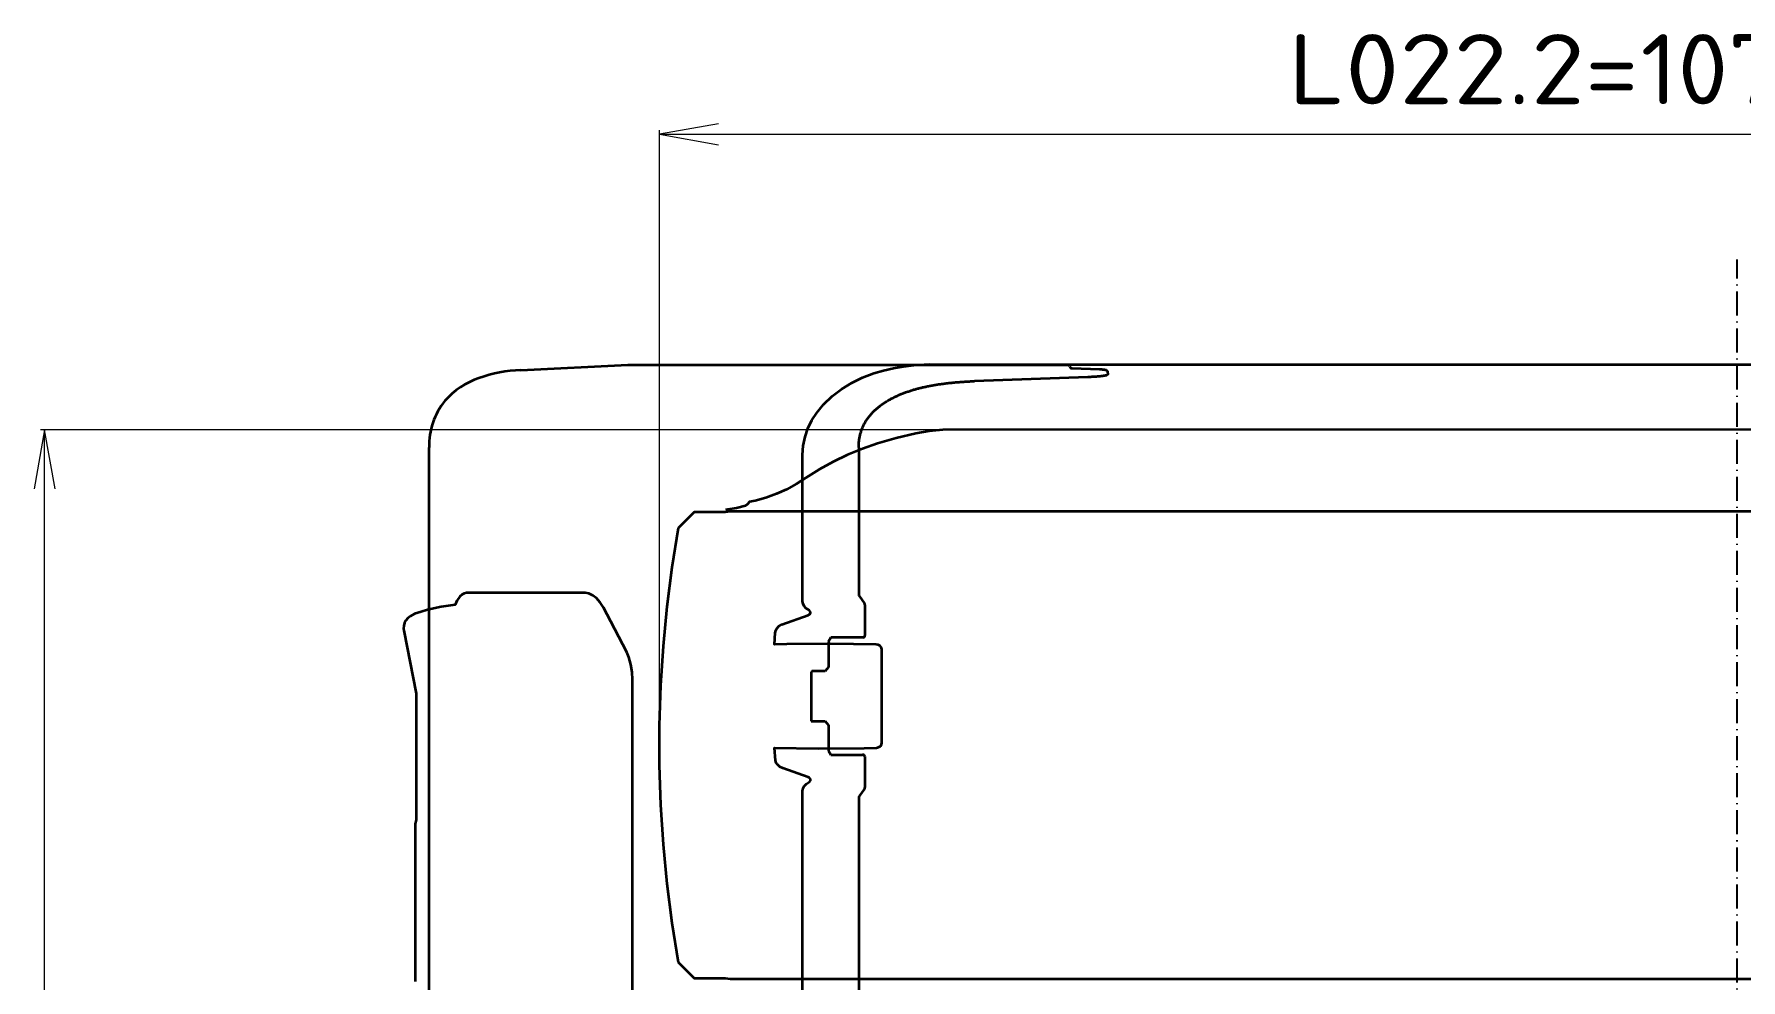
# Model space of a CAD drawing. Header units: millimetres. Extents: x 120 to 10915, y 515 to 8014.
# Drawn here: x 6050 to 6902, y 3138 to 3610 of the extents above; entities that cross this region are included whole.
import ezdxf
from ezdxf.enums import TextEntityAlignment as Align

# ---------------------------------------------------------------- set-up
doc = ezdxf.new("R2010")
doc.units = ezdxf.units.MM
doc.linetypes.add('DASHDOT', pattern=[18.5, 12, -3, 0.5, -3])
doc.layers.get('0').update_dxf_attribs({"lineweight": 13})
doc.layers.add('201_Dimensions', color=7, linetype='Continuous', lineweight=13)
doc.layers.add('205_Chassis_top_view', color=7, linetype='Continuous', lineweight=13)
doc.styles.get("Standard").update_dxf_attribs({"font": 'isocp.shx'})

# ---------------------------------------------------------------- blocks, each defined once
blk = doc.blocks.new('2881633_1')
at = {"layer": '205_Chassis_top_view', "color": 2, "linetype": 'DASHDOT', "lineweight": 25}
blk.add_line((6900, -1327.495517), (6900, 1327.495517), dxfattribs=at)
at = {"layer": '205_Chassis_top_view', "color": 3, "lineweight": 35}
for points in [[(7293.070801, 1242.580811), (6503.455566, 1242.409302), (6496.687012, 1241.737671), (6489.976562, 1240.623291), (6480.254883, 1238.342285), (6470.800781, 1235.612427), (6463.294922, 1232.966553), (6455.940918, 1229.923096), (6448.760254, 1226.490723), (6441.772949, 1222.679443), (6435, 1218.5), (6430.342773, 1215.423462), (6425.456055, 1212.72644), (6420.370117, 1210.426147), (6415.118164, 1208.537109), (6409.732422, 1207.071289), (6407, 1206.5), (6406.022949, 1205.293579), (6405, 1204.5), (6400.504883, 1203.34375), (6395.92334, 1202.598999), (6395, 1202.5)], [(7402.455078, 968.186035), (6397.544922, 968.186035), (6395, 968.5), (6379.5, 968.5), (6371.5, 976.5), (6368.364746, 996.077698), (6365.853027, 1015.744995), (6363.966797, 1035.482178), (6362.708496, 1055.269287), (6362.078613, 1075.086426), (6362.078613, 1094.913574), (6362.708496, 1114.730713), (6363.966797, 1134.517822), (6365.853027, 1154.255005), (6368.364746, 1173.922363), (6371.5, 1193.5), (6379.5, 1201.5), (6395, 1201.5), (6397.544922, 1201.813965), (6931, 1201.813965)]]:
    blk.add_lwpolyline(points, dxfattribs=at)
at = {"layer": '205_Chassis_top_view', "color": 1, "lineweight": 5}
for p in [(6900, 1242.5), (6362, 1085)]:
    blk.add_point(p, dxfattribs=at)
blk = doc.blocks.new('2774929')
at = {"layer": '205_Chassis_top_view', "color": 3, "lineweight": 35}
for p, q in [((6292.85, 1272.17), (6346.17, 1274.96)), ((6346.17, 1274.96), (6565.81, 1274.91)), ((6568.01, 1273.22), (6581.67, 1272.72)), ((6575.93, 1268.75), (6519.23, 1266.75)), ((6247.03, 655.18), (6247.05, 1233.71)), ((6461.48, 1233.69), (6461.47, 1160.29)), ((6461.69, 1159.5), (6464.4, 1155.71)), ((6464.59, 1155.06), (6464.6, 1139.76)), ((6447.57, 1138.76), (6446.44, 1136.76)), ((6446.44, 1136.76), (6446.44, 1124)), ((6463.62, 1138.78), (6447.57, 1138.76)), ((6438.05, 1122), (6437.7, 1121.5)), ((6437.7, 1121.5), (6437.71, 1097.01)), ((6444.73, 1122), (6438.05, 1122)), ((6446.44, 1124), (6444.73, 1122)), ((6437.71, 1097.01), (6444.73, 1097.01)), ((6444.73, 1097.01), (6446.44, 1095.01)), ((6446.44, 1095.01), (6446.44, 1082.25)), ((6446.44, 1082.25), (6447.52, 1080.25)), ((6447.52, 1080.25), (6463.37, 1080.25)), ((6464.57, 1079.28), (6464.6, 1063.95)), ((6461.47, 1058.72), (6461.48, 810.29)), ((6464.39, 1063.29), (6461.7, 1059.51))]:
    blk.add_line(p, q, dxfattribs=at)
for centre, radius, start, end in [((6293.94, 1208.17), 64.01, 90.98086, 110.15059), ((6565.81, 1273.91), 0.996, 9.2999, 89.98634), ((6567.98, 1274.47), 1.25, 198.54071, 271.49252), ((6614.87, 1275.9), 29.52, 188.69015, 190.56199), ((6284.48, 1230.87), 39.45, 108.60291, 138.71378), ((6282.64, 1234.66), 35.61, 141.35192, 181.5322), ((6463, 1160.29), 1.53, 179.98939, 211.34925), ((6463.52, 1155.09), 1.07, 358.34737, 35.52047), ((6463.62, 1139.76), 0.985, 270.02419, 0.02419), ((6463.37, 1079.01), 1.24, 12.42136, 90.00014), ((6462.89, 1058.75), 1.42, 147.37133, 181.2834), ((6463.43, 1063.95), 1.17, 325.70303, 0.08456)]:
    blk.add_arc(centre, radius, start, end, dxfattribs=at)
for points, knots in [([(6585.85, 1270.49), (6585.85, 1270.48), (6585.86, 1270.45), (6585.86, 1270.4), (6585.86, 1270.36), (6585.86, 1270.32), (6585.85, 1270.27), (6585.84, 1270.22), (6585.82, 1270.16), (6585.78, 1270.09), (6585.74, 1270.02), (6585.7, 1269.97), (6585.65, 1269.92), (6585.6, 1269.88), (6585.56, 1269.85), (6585.52, 1269.82), (6585.49, 1269.8), (6585.46, 1269.79), (6585.43, 1269.77), (6585.39, 1269.75), (6585.36, 1269.74), (6585.33, 1269.72), (6585.3, 1269.71), (6585.26, 1269.69), (6585.23, 1269.68), (6585.19, 1269.67), (6585.16, 1269.65), (6585.12, 1269.64), (6585.08, 1269.63), (6585.04, 1269.62), (6585, 1269.61), (6584.96, 1269.59), (6584.92, 1269.58), (6584.88, 1269.57), (6584.84, 1269.56), (6584.79, 1269.55), (6584.75, 1269.54), (6584.7, 1269.53), (6584.66, 1269.52), (6584.61, 1269.5), (6584.56, 1269.49), (6584.51, 1269.48), (6584.46, 1269.47), (6584.4, 1269.46), (6584.35, 1269.45), (6584.3, 1269.44), (6584.24, 1269.43), (6584.18, 1269.42), (6584.13, 1269.41), (6584.07, 1269.4), (6584.01, 1269.39), (6583.95, 1269.38), (6583.88, 1269.37), (6583.82, 1269.36), (6583.75, 1269.35), (6583.69, 1269.34), (6583.62, 1269.33), (6583.55, 1269.32), (6583.48, 1269.31), (6583.41, 1269.3), (6583.34, 1269.29), (6583.27, 1269.28), (6583.19, 1269.27), (6583.11, 1269.26), (6583.04, 1269.25), (6582.96, 1269.24), (6582.88, 1269.23), (6582.8, 1269.22), (6582.72, 1269.21), (6582.63, 1269.2), (6582.55, 1269.19), (6582.46, 1269.18), (6582.37, 1269.17), (6582.28, 1269.16), (6582.19, 1269.15), (6582.1, 1269.14), (6582, 1269.13), (6581.91, 1269.12), (6581.81, 1269.11), (6581.71, 1269.1), (6581.61, 1269.09), (6581.51, 1269.08), (6581.41, 1269.07), (6581.3, 1269.07), (6581.2, 1269.06), (6581.09, 1269.05), (6580.98, 1269.04), (6580.87, 1269.03), (6580.76, 1269.02), (6580.64, 1269.01), (6580.52, 1269), (6580.4, 1268.99), (6580.28, 1268.98), (6580.16, 1268.97), (6580.04, 1268.96), (6579.91, 1268.96), (6579.78, 1268.95), (6579.65, 1268.94), (6579.52, 1268.93), (6579.38, 1268.92), (6579.25, 1268.91), (6579.11, 1268.9), (6578.96, 1268.89), (6578.82, 1268.89), (6578.67, 1268.88), (6578.52, 1268.87), (6578.37, 1268.86), (6578.22, 1268.85), (6578.06, 1268.84), (6577.9, 1268.84), (6577.74, 1268.83), (6577.57, 1268.82), (6577.4, 1268.81), (6577.23, 1268.8), (6577.05, 1268.8), (6576.87, 1268.79), (6576.69, 1268.78), (6576.51, 1268.77), (6576.32, 1268.77), (6576.13, 1268.76), (6576, 1268.75), (6575.93, 1268.75)], [0, 0, 0, 0, 0.043582, 0.087154, 0.130748, 0.174399, 0.217098, 0.258825, 0.338429, 0.417996, 0.490359, 0.565549, 0.633579, 0.696157, 0.754613, 0.792988, 0.830282, 0.866495, 0.902362, 0.93808, 0.973815, 1.0097, 1.045861, 1.082399, 1.119393, 1.156928, 1.195061, 1.233853, 1.273357, 1.313612, 1.354659, 1.3964, 1.439265, 1.482758, 1.52738, 1.57273, 1.619214, 1.666492, 1.714911, 1.764188, 1.814611, 1.86593, 1.918402, 1.971824, 2.026407, 2.081974, 2.13871, 2.196465, 2.255399, 2.315373, 2.376536, 2.438776, 2.502215, 2.566753, 2.632502, 2.699379, 2.767481, 2.836729, 2.907217, 2.978885, 3.05181, 3.125911, 3.201291, 3.277959, 3.355926, 3.4351, 3.515599, 3.597434, 3.680618, 3.765085, 3.85093, 3.938168, 4.026815, 4.116818, 4.208263, 4.301167, 4.395547, 4.491369, 4.588705, 4.687575, 4.787997, 4.889944, 4.993483, 5.098637, 5.205429, 5.313851, 5.423967, 5.535806, 5.6494, 5.764751, 5.881926, 6.000961, 6.121894, 6.244739, 6.369564, 6.496411, 6.625322, 6.756324, 6.889485, 7.024852, 7.162476, 7.302389, 7.444662, 7.589348, 7.736504, 7.886176, 8.038443, 8.193371, 8.351028, 8.511472, 8.674786, 8.841042, 9.010313, 9.182666, 9.358187, 9.536952, 9.719027, 9.904471, 10.093341, 10.285682, 10.481534, 10.481534, 10.481534, 10.481534]), ([(6581.67, 1272.72), (6581.75, 1272.72), (6581.9, 1272.71), (6582.12, 1272.7), (6582.33, 1272.69), (6582.53, 1272.68), (6582.71, 1272.67), (6582.89, 1272.66), (6583.05, 1272.65), (6583.21, 1272.63), (6583.35, 1272.62), (6583.49, 1272.61), (6583.62, 1272.59), (6583.74, 1272.58), (6583.86, 1272.57), (6583.97, 1272.55), (6584.08, 1272.54), (6584.17, 1272.52), (6584.27, 1272.51), (6584.36, 1272.49), (6584.44, 1272.47), (6584.53, 1272.45), (6584.61, 1272.44), (6584.68, 1272.42), (6584.76, 1272.39), (6584.83, 1272.37), (6584.88, 1272.35), (6584.93, 1272.33), (6584.98, 1272.31), (6585.05, 1272.28), (6585.14, 1272.23), (6585.25, 1272.16), (6585.35, 1272.08), (6585.43, 1271.99), (6585.49, 1271.92), (6585.55, 1271.83), (6585.59, 1271.75), (6585.63, 1271.67), (6585.65, 1271.6), (6585.68, 1271.52), (6585.69, 1271.47), (6585.69, 1271.44)], [0, 0, 0, 0, 0.234937, 0.456243, 0.664915, 0.861263, 1.046368, 1.22092, 1.385629, 1.541094, 1.687921, 1.826619, 1.95771, 2.081688, 2.199031, 2.310199, 2.415645, 2.515819, 2.61127, 2.702382, 2.789679, 2.873729, 2.955201, 3.034869, 3.113697, 3.192885, 3.243743, 3.295838, 3.349745, 3.40612, 3.519695, 3.651173, 3.809841, 3.902174, 4.004616, 4.101239, 4.206559, 4.281372, 4.359838, 4.441184, 4.522398, 4.522398, 4.522398, 4.522398]), ([(6475.91, 1256.94), (6476.44, 1257.26), (6477.5, 1257.86), (6479.13, 1258.71), (6480.79, 1259.5), (6482.48, 1260.23), (6484.2, 1260.9), (6485.94, 1261.53), (6487.71, 1262.1), (6489.49, 1262.64), (6491.28, 1263.13), (6493.09, 1263.58), (6494.91, 1263.99), (6496.74, 1264.37), (6498.58, 1264.71), (6500.43, 1265.02), (6502.29, 1265.31), (6504.16, 1265.56), (6506.03, 1265.79), (6507.9, 1265.99), (6509.78, 1266.17), (6511.66, 1266.32), (6513.55, 1266.46), (6515.44, 1266.57), (6517.33, 1266.67), (6518.6, 1266.72), (6519.23, 1266.75)], [0, 0, 0, 0, 1.830321, 3.665135, 5.503807, 7.346452, 9.193048, 11.043575, 12.897878, 14.755754, 16.616993, 18.481406, 20.348834, 22.219192, 24.092588, 25.968899, 27.847751, 29.72876, 31.611762, 33.496953, 35.384481, 37.274325, 39.1664, 41.060637, 42.957069, 44.855909, 44.855909, 44.855909, 44.855909]), ([(6461.48, 1233.69), (6461.49, 1233.98), (6461.5, 1234.56), (6461.54, 1235.44), (6461.61, 1236.31), (6461.71, 1237.17), (6461.84, 1238.04), (6461.99, 1238.89), (6462.17, 1239.74), (6462.38, 1240.58), (6462.62, 1241.41), (6462.89, 1242.23), (6463.19, 1243.04), (6463.51, 1243.84), (6463.87, 1244.62), (6464.25, 1245.4), (6464.67, 1246.15), (6465.11, 1246.89), (6465.57, 1247.61), (6466.06, 1248.32), (6466.58, 1249.01), (6467.12, 1249.68), (6467.68, 1250.34), (6468.26, 1250.97), (6468.86, 1251.59), (6469.49, 1252.19), (6470.13, 1252.78), (6470.78, 1253.34), (6471.46, 1253.89), (6471.92, 1254.24), (6472.15, 1254.42)], [0, 0, 0, 0, 0.872829, 1.74909, 2.623496, 3.495404, 4.365874, 5.234854, 6.102253, 6.968526, 7.833695, 8.697649, 9.560462, 10.422349, 11.283431, 12.143856, 13.003836, 13.863605, 14.723406, 15.583471, 16.444016, 17.305267, 18.167476, 19.030491, 19.894383, 20.759338, 21.625456, 22.492828, 23.36154, 24.231655, 24.231655, 24.231655, 24.231655]), ([(6472.15, 1254.42), (6472.2, 1254.46), (6472.3, 1254.53), (6472.45, 1254.64), (6472.61, 1254.76), (6472.76, 1254.87), (6472.91, 1254.98), (6473.07, 1255.09), (6473.22, 1255.2), (6473.38, 1255.3), (6473.53, 1255.41), (6473.69, 1255.52), (6473.84, 1255.62), (6474, 1255.73), (6474.16, 1255.83), (6474.32, 1255.94), (6474.47, 1256.04), (6474.63, 1256.14), (6474.79, 1256.25), (6474.95, 1256.35), (6475.11, 1256.45), (6475.27, 1256.55), (6475.43, 1256.65), (6475.59, 1256.75), (6475.75, 1256.84), (6475.86, 1256.91), (6475.91, 1256.94)], [0, 0, 0, 0, 0.189126, 0.378261, 0.567396, 0.756527, 0.94565, 1.134763, 1.323866, 1.51296, 1.702041, 1.89111, 2.08016, 2.269191, 2.458196, 2.647173, 2.836116, 3.025028, 3.21393, 3.402839, 3.591748, 3.780636, 3.969476, 4.158247, 4.34694, 4.535569, 4.535569, 4.535569, 4.535569])]:
    blk.add_open_spline(points, degree=3, knots=knots, dxfattribs=at)
blk = doc.blocks.new('2774109')
at = {"layer": '205_Chassis_top_view', "color": 3, "lineweight": 35}
for points in [[(6496.635742, 1275), (7303.374512, 1275)], [(6433.46582, 806.753784), (6433.46582, 1062.24707), (6433.675293, 1063.479736), (6434.256348, 1064.588501), (6435.446777, 1065.775391), (6436.936035, 1066.775757), (6437.345215, 1067.380127), (6437.340332, 1068.087891), (6436.904297, 1068.705444), (6436.237305, 1069.079834), (6423.611328, 1073.535278), (6422.116699, 1074.262207), (6420.855957, 1075.341064), (6420.237793, 1076.251587), (6419.868652, 1077.286987), (6419.494629, 1083.654663), (6441.185547, 1083.403564), (6464.231934, 1083.582764), (6470.307617, 1083.703247), (6471.378906, 1083.940918), (6472.306641, 1084.550415), (6472.818359, 1085.347656), (6472.969238, 1086.164673), (6473.050293, 1120.13562), (6472.969238, 1132.874634), (6472.740234, 1133.872681), (6472.177246, 1134.610474), (6471.206543, 1135.159546), (6470.131348, 1135.340088), (6447.585938, 1135.611816), (6425.578125, 1135.46582), (6419.494629, 1135.345337), (6419.796387, 1141.165405), (6420.018066, 1142.24353), (6420.519531, 1143.221558), (6421.662109, 1144.417603), (6423.09668, 1145.260864), (6436.237793, 1149.92041), (6437.018555, 1150.400757), (6437.378906, 1151.056519), (6437.293457, 1151.754517), (6436.701172, 1152.403809), (6435.116211, 1153.487549), (6434.255859, 1154.412476), (6433.675293, 1155.521118), (6433.46582, 1156.753784), (6433.46582, 1230), (6433.770508, 1234.49646), (6434.673828, 1238.906982), (6436.141113, 1243.164673), (6438.121094, 1247.212158), (6440.554688, 1251.005493), (6443.873047, 1255.06189), (6448.185547, 1259.200684), (6452.948242, 1262.816528), (6458.062012, 1265.919312), (6463.446289, 1268.528564), (6469.036133, 1270.666626), (6473.922363, 1272.130981), (6478.890137, 1273.283081), (6483.92041, 1274.132812), (6488.992188, 1274.690186), (6494.086914, 1274.96521), (6496.635742, 1275), (6489.00293, 1274.618164)]]:
    blk.add_lwpolyline(points, dxfattribs=at)
blk = doc.blocks.new('2777629_1')
at = {"layer": '205_Chassis_top_view', "color": 3, "lineweight": 35}
blk.add_lwpolyline([(6348.580078, 922.000061), (6348.580078, 1117.727905), (6348.385254, 1121.5177), (6347.773438, 1125.331177), (6346.759277, 1128.879028), (6345.700684, 1131.38562), (6337.679199, 1146.757202), (6334.09082, 1153.792847), (6332.424805, 1156.324097), (6330.62793, 1158.342163), (6328.741211, 1159.810913), (6326.804199, 1160.703857), (6324.856445, 1161.003784), (6265.736816, 1161.003784), (6264.574707, 1160.805786), (6263.45459, 1160.21228), (6262.380859, 1159.226929), (6260.866211, 1157.026733), (6259.924316, 1155.089478), (6253.020508, 1154.002075), (6246.255371, 1152.517334), (6243.07373, 1151.618042), (6243.075195, 1151.613892), (6239.69873, 1150.506958), (6237.618652, 1149.425049), (6236.425293, 1148.443481), (6235.411621, 1147.247559), (6234.738281, 1146.011475), (6234.347168, 1144.660034), (6234.257812, 1143.25647), (6234.367676, 1142.324585), (6240.461914, 1110.764038), (6240.51709, 1110.162109), (6240.516602, 1047.764282), (6240.070312, 1045.747192), (6240, 966.967163)], dxfattribs=at)
blk = doc.blocks.new('BLOCK90')
at = {"layer": '201_Dimensions', "color": 2, "lineweight": 18}
for p, q in [((6362, 1085), (6362, 1392)), ((6362, 1390), (7438, 1390))]:
    blk.add_line(p, q, dxfattribs=at)
blk.add_lwpolyline([(6391.544434, 1395.209473), (6362, 1390), (6391.544434, 1384.790527)], dxfattribs=at)
for s, width, p, p2 in [('L022.2=', 0.813953, (6675.874512, 1405), (6850.874512, 1405)), ('1076', 0.75, (6851.875, 1405), (6948.125, 1405))]:
    blk.add_text(s, height=35, dxfattribs=dict(at, width=width)).set_placement(p, p2, align=Align.FIT)
blk = doc.blocks.new('BLOCK110')
at = {"layer": '201_Dimensions', "color": 2, "lineweight": 18}
for p, q in [((6900, 1242.5), (6053, 1242.5)), ((6055, -1242.5), (6055, 1242.5))]:
    blk.add_line(p, q, dxfattribs=at)
blk.add_lwpolyline([(6060.209473, 1212.955811), (6055, 1242.5), (6049.790527, 1212.955811)], dxfattribs=at)

msp = doc.modelspace()

# ---------------------------------------------------------------- block references
at = {"color": 7, "lineweight": 35}
for name in ['2881633_1', '2774929', '2774109', '2777629_1']:
    msp.add_blockref(name, (0, 2170), dxfattribs=at)
at = {"layer": '201_Dimensions', "lineweight": 0}
for name in ['BLOCK90', 'BLOCK110']:
    msp.add_blockref(name, (0, 2170), dxfattribs=at)

doc.saveas('drawing.dxf')
